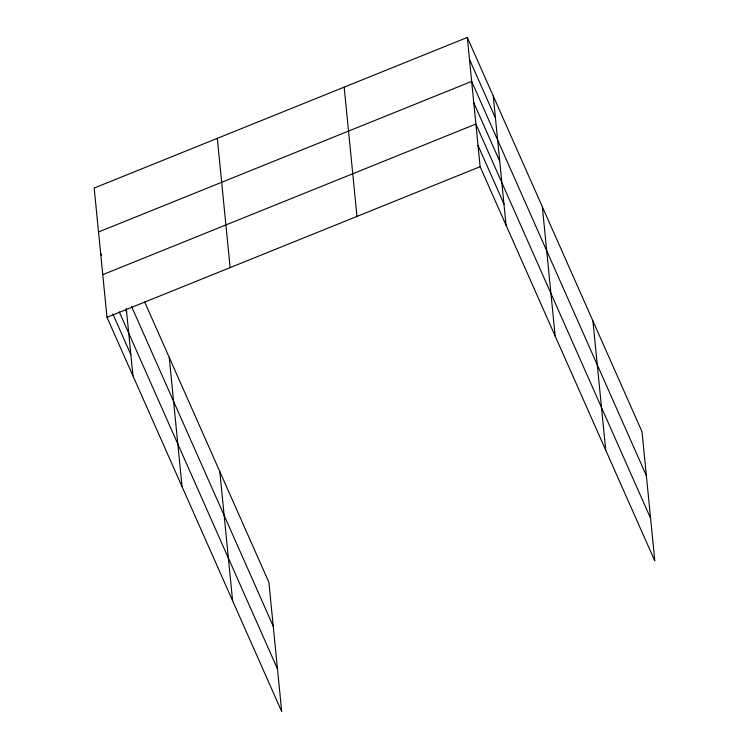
<?xml version="1.0" encoding="UTF-8"?>
<svg xmlns="http://www.w3.org/2000/svg" width="749" height="749" viewBox="0 0 749 749"><rect width="100%" height="100%" fill="white"/><g stroke="black" fill="none" stroke-linecap="round" stroke-linejoin="round"><path stroke-width="1.12" d="M467.301 37.45L480.118 166.709L654.823 560.954L642.005 431.686L467.301 37.45L94.177 188.046L106.995 317.314L281.699 711.55L268.882 582.291L144.679 302.006M98.54 231.993L471.655 81.398L646.359 475.643M102.772 274.658L475.887 124.053L650.591 518.299M106.995 317.314L480.118 166.709M469.483 59.424L495.435 118.005M473.771 102.725L499.733 161.307M478.002 145.381L503.955 203.962M131.581 306.547L273.245 626.239M100.656 253.321L101.592 255.456M125.663 309.777L126.609 311.902M119.288 311.93L277.467 668.894M112.902 314.084L130.841 354.558M592.918 320.918L605.735 450.186M542.342 206.799L555.159 336.058M493.263 96.031L506.071 225.29M344.175 87.146L356.983 216.414M217.313 138.35L230.13 267.608M219.794 471.524L232.611 600.782M169.227 357.395L182.044 486.653M126.281 308.532L132.957 375.886"/></g></svg>
